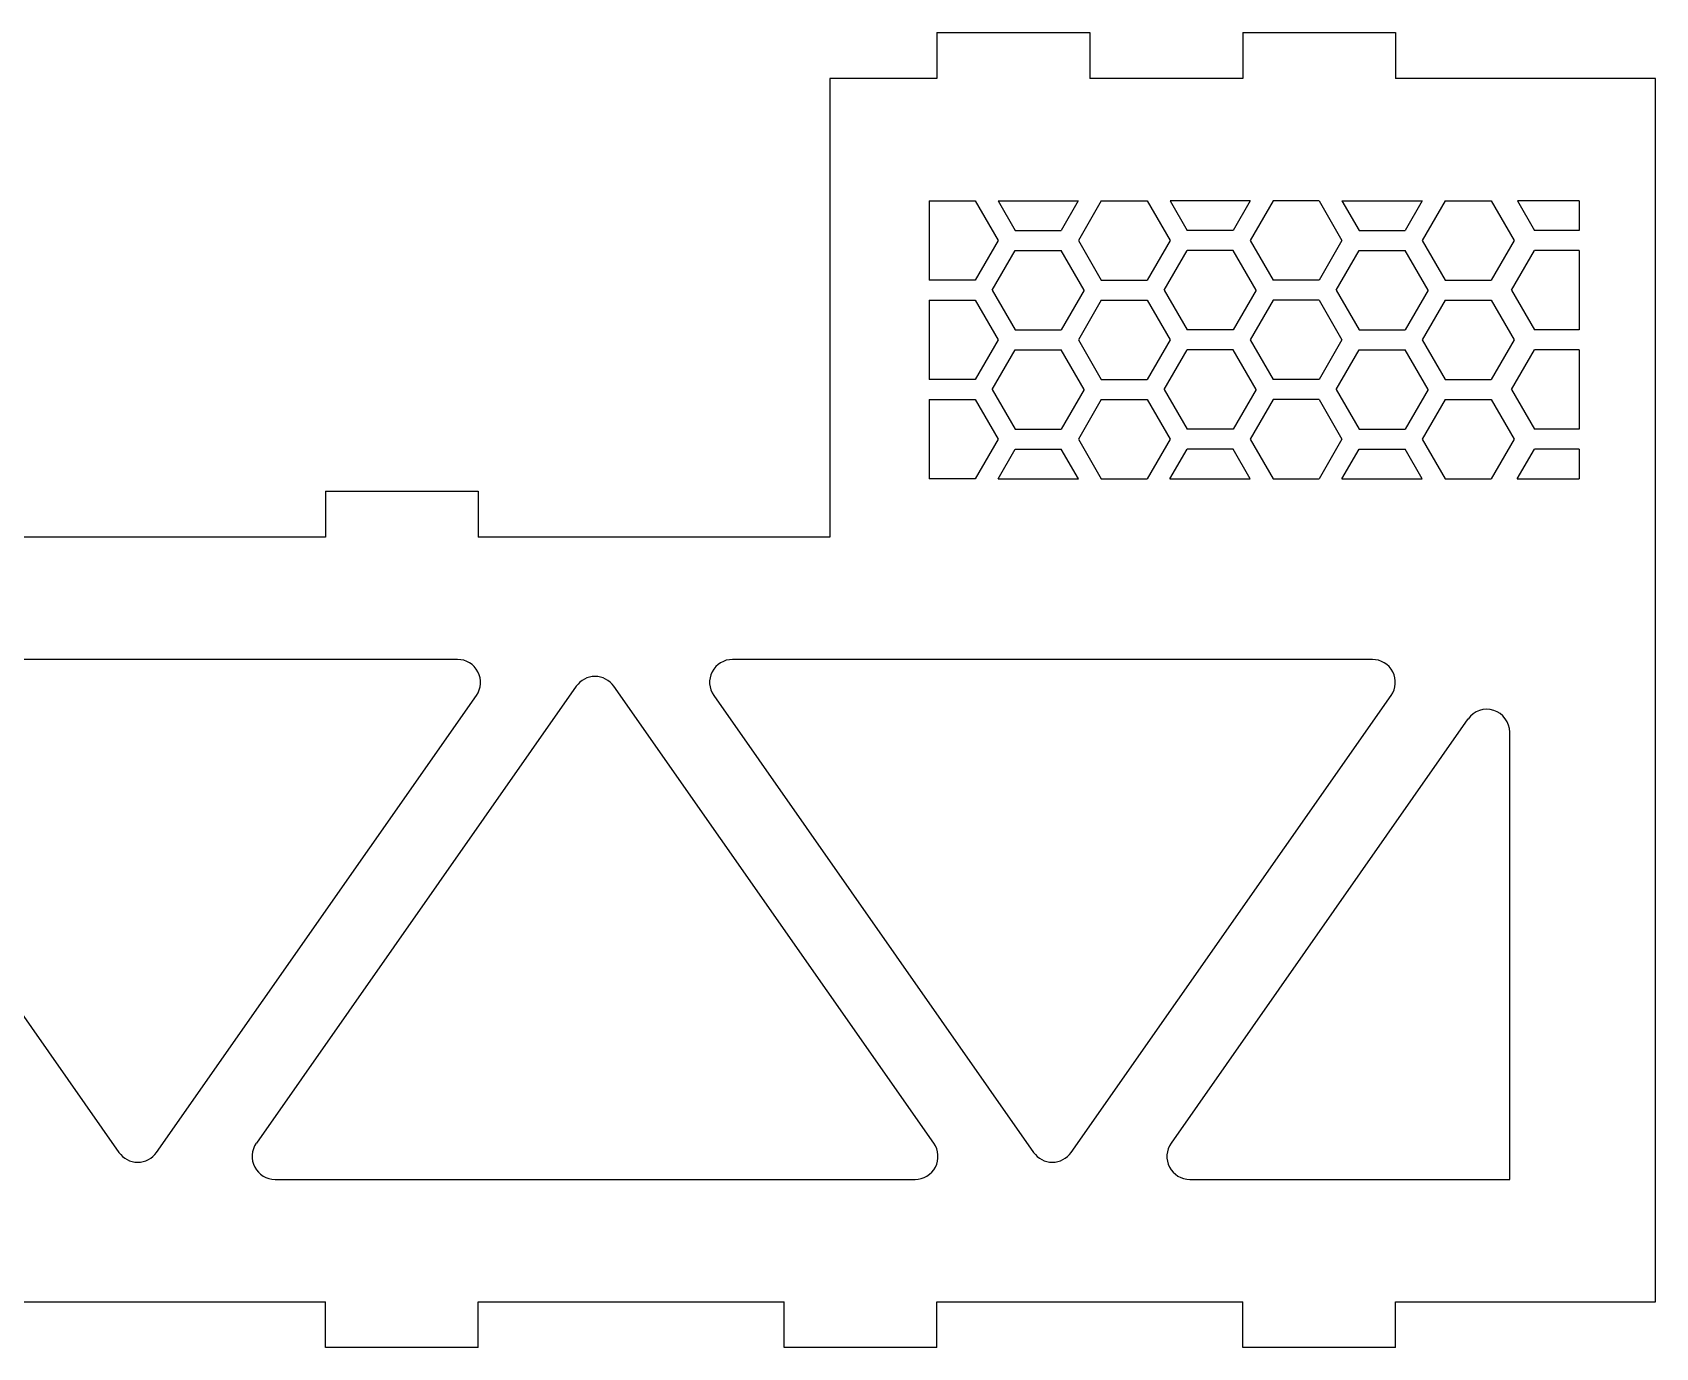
# Model space of a CAD drawing. Header units: millimetres. Extents: x 36 to 500, y 445 to 766.
# Drawn here: x 359 to 465.1, y 444.9 to 530.9 of the extents above; entities that cross this region are included whole.
import ezdxf

# ---------------------------------------------------------------- set-up
doc = ezdxf.new("R2010")
doc.units = ezdxf.units.MM

msp = doc.modelspace()

# ---------------------------------------------------------------- linework, layer by layer
at = {"color": 7, "linetype": 'Continuous', "lineweight": 25}
for p, q in [((418.15, 530.94), (418.15, 527.94)), ((418.15, 530.94), (428.15, 530.94)), ((428.15, 530.94), (428.15, 527.94)), ((438.15, 530.94), (438.15, 527.94)), ((438.15, 530.94), (448.15, 530.94)), ((448.15, 530.94), (448.15, 527.94)), ((411.15, 527.94), (411.15, 497.94)), ((418.15, 527.94), (411.15, 527.94)), ((438.15, 527.94), (428.15, 527.94)), ((465.15, 527.94), (448.15, 527.94)), ((465.15, 447.94), (465.15, 527.94)), ((417.65, 519.94), (420.65, 519.94)), ((417.65, 519.94), (417.65, 514.75)), ((420.65, 519.94), (422.15, 517.34)), ((422.15, 519.94), (427.39, 519.94)), ((422.15, 519.94), (423.27, 518)), ((427.39, 519.94), (426.27, 518)), ((428.9, 519.94), (427.4, 517.34)), ((428.9, 519.94), (431.9, 519.94)), ((431.9, 519.94), (433.4, 517.34)), ((433.4, 519.94), (434.52, 518)), ((438.64, 519.94), (433.4, 519.94)), ((438.64, 519.94), (437.52, 518)), ((440.14, 519.94), (438.64, 517.34)), ((443.14, 519.94), (440.14, 519.94)), ((443.14, 519.94), (444.64, 517.34)), ((444.64, 519.94), (449.89, 519.94)), ((444.64, 519.94), (445.77, 518)), ((449.89, 519.94), (448.77, 518)), ((451.39, 519.94), (449.89, 517.34)), ((451.39, 519.94), (454.39, 519.94)), ((454.39, 519.94), (455.89, 517.34)), ((456.11, 519.94), (457.23, 518)), ((460.15, 519.94), (456.11, 519.94)), ((460.15, 519.94), (460.15, 518)), ((422.15, 517.34), (420.65, 514.75)), ((423.27, 518), (426.27, 518)), ((427.4, 517.34), (428.9, 514.75)), ((433.4, 517.34), (431.9, 514.75)), ((437.52, 518), (434.52, 518)), ((438.64, 517.34), (440.14, 514.75)), ((444.64, 517.34), (443.14, 514.75)), ((445.77, 518), (448.77, 518)), ((449.89, 517.34), (451.39, 514.75)), ((455.89, 517.34), (454.39, 514.75)), ((460.15, 518), (457.23, 518)), ((421.77, 514.1), (423.27, 516.69)), ((423.27, 516.69), (426.27, 516.69)), ((427.77, 514.1), (426.27, 516.69)), ((433.02, 514.1), (434.52, 516.69)), ((437.52, 516.69), (434.52, 516.69)), ((439.02, 514.1), (437.52, 516.69)), ((444.27, 514.1), (445.77, 516.69)), ((445.77, 516.69), (448.77, 516.69)), ((450.27, 514.1), (448.77, 516.69)), ((455.73, 514.1), (457.23, 516.69)), ((460.15, 516.69), (457.23, 516.69)), ((460.15, 516.69), (460.15, 511.5)), ((420.65, 514.75), (417.65, 514.75)), ((421.77, 514.1), (423.27, 511.5)), ((427.77, 514.1), (426.27, 511.5)), ((428.9, 514.75), (431.9, 514.75)), ((433.02, 514.1), (434.52, 511.5)), ((439.02, 514.1), (437.52, 511.5)), ((443.14, 514.75), (440.14, 514.75)), ((444.27, 514.1), (445.77, 511.5)), ((450.27, 514.1), (448.77, 511.5)), ((451.39, 514.75), (454.39, 514.75)), ((455.73, 514.1), (457.23, 511.5)), ((417.65, 513.44), (420.65, 513.44)), ((417.65, 513.44), (417.65, 508.25)), ((420.65, 513.44), (422.15, 510.84)), ((428.9, 513.44), (427.4, 510.84)), ((428.9, 513.44), (431.9, 513.44)), ((431.9, 513.44), (433.4, 510.84)), ((440.14, 513.44), (438.64, 510.84)), ((443.14, 513.44), (440.14, 513.44)), ((443.14, 513.44), (444.64, 510.84)), ((451.39, 513.44), (449.89, 510.84)), ((451.39, 513.44), (454.39, 513.44)), ((454.39, 513.44), (455.89, 510.84)), ((422.15, 510.84), (420.65, 508.25)), ((423.27, 511.5), (426.27, 511.5)), ((427.4, 510.84), (428.9, 508.25)), ((433.4, 510.84), (431.9, 508.25)), ((437.52, 511.5), (434.52, 511.5)), ((438.64, 510.84), (440.14, 508.25)), ((444.64, 510.84), (443.14, 508.25)), ((445.77, 511.5), (448.77, 511.5)), ((449.89, 510.84), (451.39, 508.25)), ((455.89, 510.84), (454.39, 508.25)), ((460.15, 511.5), (457.23, 511.5)), ((421.77, 507.6), (423.27, 510.19)), ((423.27, 510.19), (426.27, 510.19)), ((427.77, 507.6), (426.27, 510.19)), ((433.02, 507.6), (434.52, 510.19)), ((437.52, 510.19), (434.52, 510.19)), ((439.02, 507.6), (437.52, 510.19)), ((444.27, 507.6), (445.77, 510.19)), ((445.77, 510.19), (448.77, 510.19)), ((450.27, 507.6), (448.77, 510.19)), ((455.73, 507.6), (457.23, 510.19)), ((460.15, 510.19), (457.23, 510.19)), ((460.15, 510.19), (460.15, 505)), ((420.65, 508.25), (417.65, 508.25)), ((421.77, 507.6), (423.27, 505)), ((427.77, 507.6), (426.27, 505)), ((428.9, 508.25), (431.9, 508.25)), ((433.02, 507.6), (434.52, 505)), ((439.02, 507.6), (437.52, 505)), ((443.14, 508.25), (440.14, 508.25)), ((444.27, 507.6), (445.77, 505)), ((450.27, 507.6), (448.77, 505)), ((451.39, 508.25), (454.39, 508.25)), ((455.73, 507.6), (457.23, 505)), ((417.65, 506.94), (420.65, 506.94)), ((417.65, 506.94), (417.65, 501.75)), ((420.65, 506.94), (422.15, 504.34)), ((428.9, 506.94), (427.4, 504.34)), ((428.9, 506.94), (431.9, 506.94)), ((431.9, 506.94), (433.4, 504.34)), ((440.14, 506.94), (438.64, 504.34)), ((443.14, 506.94), (440.14, 506.94)), ((443.14, 506.94), (444.64, 504.34)), ((451.39, 506.94), (449.89, 504.34)), ((451.39, 506.94), (454.39, 506.94)), ((454.39, 506.94), (455.89, 504.34)), ((422.15, 504.34), (420.65, 501.75)), ((423.27, 505), (426.27, 505)), ((427.4, 504.34), (428.9, 501.75)), ((433.4, 504.34), (431.9, 501.75)), ((437.52, 505), (434.52, 505)), ((438.64, 504.34), (440.14, 501.75)), ((444.64, 504.34), (443.14, 501.75)), ((445.77, 505), (448.77, 505)), ((449.89, 504.34), (451.39, 501.75)), ((455.89, 504.34), (454.39, 501.75)), ((460.15, 505), (457.23, 505)), ((422.15, 501.75), (423.27, 503.69)), ((423.27, 503.69), (426.27, 503.69)), ((427.4, 501.75), (426.27, 503.69)), ((433.39, 501.75), (434.52, 503.69)), ((437.52, 503.69), (434.52, 503.69)), ((438.64, 501.75), (437.52, 503.69)), ((444.64, 501.75), (445.77, 503.69)), ((445.77, 503.69), (448.77, 503.69)), ((449.89, 501.75), (448.77, 503.69)), ((456.1, 501.75), (457.23, 503.69)), ((460.15, 503.69), (457.23, 503.69)), ((460.15, 503.69), (460.15, 501.75)), ((420.65, 501.75), (417.65, 501.75)), ((422.15, 501.75), (427.4, 501.75)), ((428.9, 501.75), (431.9, 501.75)), ((433.39, 501.75), (438.64, 501.75)), ((440.14, 501.75), (443.14, 501.75)), ((444.64, 501.75), (449.89, 501.75)), ((451.39, 501.75), (454.39, 501.75)), ((456.1, 501.75), (460.15, 501.75)), ((378.15, 500.94), (378.15, 497.94)), ((378.15, 500.94), (388.15, 500.94)), ((388.15, 500.94), (388.15, 497.94)), ((378.15, 497.94), (358.15, 497.94)), ((411.15, 497.94), (388.15, 497.94)), ((386.8, 489.94), (344.95, 489.94)), ((446.63, 489.94), (404.78, 489.94)), ((343.73, 487.58), (364.65, 457.7)), ((367.11, 457.7), (388.03, 487.58)), ((394.56, 488.19), (373.64, 458.3)), ((417.94, 458.3), (397.02, 488.19)), ((403.55, 487.58), (424.47, 457.7)), ((426.93, 457.7), (447.86, 487.58)), ((452.88, 486.05), (433.46, 458.3)), ((455.61, 455.94), (455.61, 485.18)), ((374.86, 455.94), (416.72, 455.94)), ((434.69, 455.94), (455.61, 455.94)), ((358.15, 447.94), (378.15, 447.94)), ((378.15, 444.94), (378.15, 447.94)), ((388.15, 447.94), (408.15, 447.94)), ((388.15, 444.94), (388.15, 447.94)), ((408.15, 444.94), (408.15, 447.94)), ((418.15, 447.94), (438.15, 447.94)), ((418.15, 444.94), (418.15, 447.94)), ((438.15, 444.94), (438.15, 447.94)), ((448.15, 447.94), (465.15, 447.94)), ((448.15, 444.94), (448.15, 447.94)), ((388.15, 444.94), (378.15, 444.94)), ((418.15, 444.94), (408.15, 444.94)), ((448.15, 444.94), (438.15, 444.94))]:
    msp.add_line(p, q, dxfattribs=at)
for centre, start, end in [((386.8, 488.44), 325, 90), ((404.78, 488.44), 90, 215), ((446.63, 488.44), 325, 90), ((395.79, 487.33), 35, 145), ((454.11, 485.18), 0, 145), ((365.88, 458.56), 215, 325), ((374.86, 457.44), 145, 270), ((416.72, 457.44), 270, 35), ((425.7, 458.56), 215, 325), ((434.69, 457.44), 145, 270)]:
    msp.add_arc(centre, 1.5, start, end, dxfattribs=at)

doc.saveas('drawing.dxf')
